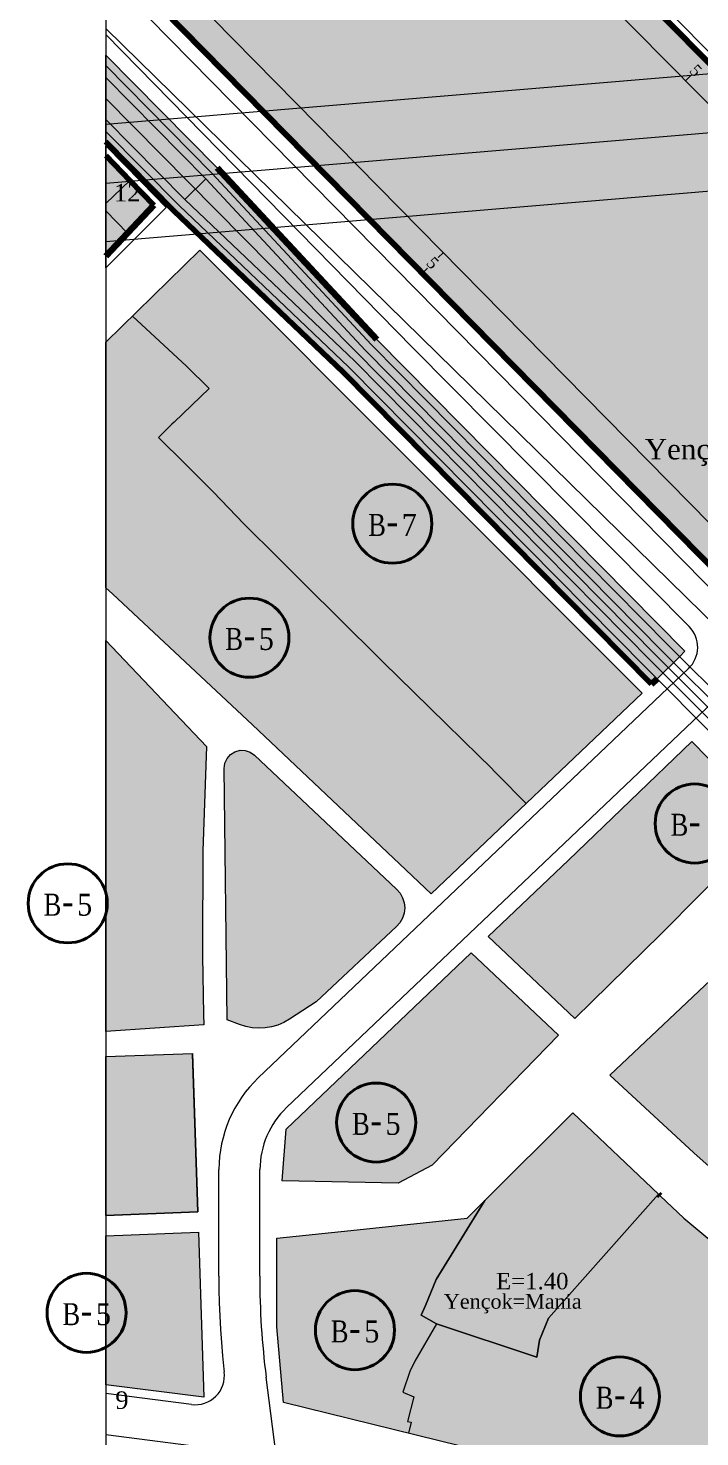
# Model space of a CAD drawing. Header units: metres. Extents: x 575880 to 576669, y 4390634 to 4391284.
# Drawn here: x 575879.8 to 575994.5, y 4390851.8 to 4391092.4 of the extents above; entities that cross this region are included whole.
import ezdxf

# ---------------------------------------------------------------- set-up
doc = ezdxf.new("R2010")
doc.units = ezdxf.units.M
for name, color, linetype, lineweight in [('B_ADAKENARI', 5, 'Continuous', 0), ('B_HAT_KADEME', 18, 'Continuous', 0), ('BALRAY_ÖNERI_HAT', 6, 'Continuous', 0), ('HAT_HAVAI', 9, 'Continuous', 0), ('HAT_RAYLI_TOPLU_TAS', 9, 'Continuous', 0), ('KALDIRIM', 21, 'Continuous', 0), ('PL_ARA_ISTASYON_ALT', 9, 'Continuous', 0), ('PL_KONUT_TICARET', 33, 'Continuous', 0), ('PL_ORTAOKUL_ALANI', 150, 'Continuous', 0), ('PL_OTOPARK', 9, 'Continuous', 0), ('PL_PARK', 97, 'Continuous', 0), ('PL_RAY_ISTASYON', 9, 'Continuous', 0), ('PL_RESMI_KURUM', 163, 'Continuous', 0), ('PL_TICARET', 12, 'Continuous', 0), ('PL_TRAFO_ALANI', 9, 'Continuous', 0), ('R_KIR', 2, 'Continuous', 0), ('ROL_CEPHE', 1, 'Continuous', 0), ('SEMBOL', 18, 'Continuous', 0), ('SM_YUKSEKLIK', 18, 'Continuous', 0), ('SNR_MAHALLE', 18, 'Continuous', 0), ('SNR_YAPIYAK', 18, 'Continuous', 0), ('TESCILLI_PARSEL', 18, 'Continuous', 5), ('TLFRK_B_TAMPON', 72, 'Continuous', 0)]:
    doc.layers.add(name, color=color, linetype=linetype, lineweight=lineweight)
doc.styles.get("Standard").update_dxf_attribs({"font": 'times.ttf'})

msp = doc.modelspace()

# ---------------------------------------------------------------- hatches: boundary and pattern name
at = {"layer": 'PL_ARA_ISTASYON_ALT'}
msp.add_hatch(color=256, dxfattribs=at).paths.add_polyline_path([(575912.08, 4391068.52), (575939.32, 4391039.21), (575991.92, 4390985.95), (575991.02, 4390985.06), (575987.15, 4390981.24), (575986.21, 4390980.35), (575933.63, 4391033.59), (575904.65, 4391061.19), (575893.03, 4391072.95), (575893.03, 4391076.82), (575906.56, 4391063.13), (575910.12, 4391066.64), (575893.03, 4391083.94), (575893.03, 4391087.81)])
at = {"layer": 'PL_KONUT_TICARET'}
msp.add_hatch(color=256, dxfattribs=at).paths.add_polyline_path([(575940.81, 4391140.94), (575950.12, 4391132.98), (576044.4, 4391037.4), (576001.45, 4390995.22), (575893.14, 4391105.42), (575893.03, 4391105.53), (575893.03, 4391106), (575909.48, 4391122.81), (575914.04, 4391142.26)])
at = {"layer": 'PL_ORTAOKUL_ALANI'}
for points in [[(575897.16, 4391066.38), (575893.03, 4391062.43), (575893.03, 4391070.64)], [(575893.03, 4391053.45), (575893.03, 4391061.2), (575896.75, 4391057.37), (575901.27, 4391062.13)]]:
    msp.add_hatch(color=256, dxfattribs=at).paths.add_polyline_path(points)
at = {"layer": 'PL_OTOPARK'}
msp.add_hatch(color=256, dxfattribs=at).paths.add_polyline_path([(575908.74, 4390890.17), (575893.03, 4390889.59), (575893.03, 4390916.71), (575907.83, 4390917.23)])
at = {"layer": 'PL_PARK'}
msp.add_hatch(color=256, dxfattribs=at).paths.add_polyline_path([(575916.85, 4390969.02), (575917.7, 4390968.74), (575918.44, 4390968.22), (575942.7, 4390945.29), (575943.29, 4390944.61), (575943.72, 4390943.84), (575943.99, 4390942.98), (575944.07, 4390942.1), (575943.98, 4390941.21), (575943.71, 4390940.36), (575943.27, 4390939.58), (575942.69, 4390938.91), (575928.96, 4390926.09), (575924.39, 4390923.08), (575923.43, 4390922.53), (575922.4, 4390922.09), (575921.34, 4390921.78), (575920.24, 4390921.6), (575919.13, 4390921.55), (575918.02, 4390921.63), (575916.93, 4390921.84), (575915.87, 4390922.18), (575913.79, 4390922.98), (575913.25, 4390965.95), (575913.37, 4390966.84), (575913.74, 4390967.65), (575914.33, 4390968.33), (575915.09, 4390968.8), (575915.96, 4390969.04)])
at = {"layer": 'PL_RAY_ISTASYON'}
msp.add_hatch(color=256, dxfattribs=at).paths.add_polyline_path([(575910.12, 4391066.64), (575906.56, 4391063.13), (575893.03, 4391076.82), (575893.03, 4391083.94)])
at = {"layer": 'PL_RESMI_KURUM'}
msp.add_hatch(color=256, dxfattribs=at).paths.add_polyline_path([(575987.38, 4390893.2), (575968.63, 4390872.01), (575967.1, 4390868.29), (575966.61, 4390865.37), (575949.48, 4390871.06), (575946.9, 4390872.57), (575947.6, 4390874.22), (575949.44, 4390878.62), (575957.73, 4390892.12), (575972.75, 4390907.09)])
at = {"layer": 'PL_TICARET'}
for points in [[(575984.61, 4390978.82), (575948.62, 4390944.52), (575942.19, 4390950.59), (575918.08, 4390973.38), (575894.17, 4390995.74), (575893.03, 4390996.8), (575893.03, 4391038.73), (575909.12, 4391054.48)], [(575910.24, 4390969.71), (575909.63, 4390951.89), (575909.53, 4390935.09), (575909.55, 4390933.92), (575909.73, 4390923.88), (575909.76, 4390922.14), (575893.03, 4390920.98), (575893.03, 4390987.8)], [(576006.63, 4390956.69), (575994.57, 4390944.45), (575987.79, 4390937.64), (575973.11, 4390923.23), (575958.34, 4390937.2), (575972.04, 4390950.26), (575993.11, 4390970.54)], [(576028.69, 4390934.77), (576080.77, 4390882.64), (576095.26, 4390867.54), (576061.82, 4390847.8), (576060.54, 4390847.17), (576059.19, 4390846.76), (576057.78, 4390846.56), (576056.36, 4390846.59), (576054.96, 4390846.83), (576053.62, 4390847.3), (576052.37, 4390847.97), (576051.23, 4390848.83), (576041.55, 4390857.44), (576009.35, 4390886.08), (575993.45, 4390900.25), (575979.08, 4390913.54), (576015.52, 4390947.96)], [(575970.32, 4390920.36), (575948.78, 4390898.14), (575942.95, 4390895.07), (575923.14, 4390895.49), (575923.85, 4390904.33), (575955.44, 4390934.44)], [(575987.66, 4390892.93), (575991.71, 4390889.11), (576003.37, 4390879.36), (576040.81, 4390845.29), (576040.42, 4390842.51), (575998.72, 4390846.86), (575957.33, 4390849.26), (575923.37, 4390857.63), (575922.22, 4390870.54), (575922.26, 4390885.7), (575934.86, 4390887.03), (575954.74, 4390889.13), (575957.73, 4390892.12), (575949.44, 4390878.62), (575947.6, 4390874.22), (575946.9, 4390872.57), (575949.48, 4390871.06), (575966.61, 4390865.37), (575967.1, 4390868.29), (575968.63, 4390872.01), (575987.38, 4390893.2)], [(575909.8, 4390858.52), (575893.03, 4390860.65), (575893.03, 4390886.07), (575908.86, 4390886.72)]]:
    msp.add_hatch(color=256, dxfattribs=at).paths.add_polyline_path(points)
at = {"layer": 'PL_TRAFO_ALANI'}
msp.add_hatch(color=256, dxfattribs=at).paths.add_polyline_path([(575901.27, 4391062.13), (575896.75, 4391057.37), (575893.03, 4391061.2), (575893.03, 4391062.43), (575897.16, 4391066.38)])

# ---------------------------------------------------------------- linework, layer by layer
at = {"layer": 'B_ADAKENARI', "lineweight": 158}
msp.add_line((575950.12, 4391132.98), (576044.4, 4391037.4), dxfattribs=at)
at = {"layer": 'B_ADAKENARI', "lineweight": 120}
for p, q in [((576001.45, 4390995.22), (575893.14, 4391105.42)), ((575912.08, 4391068.52), (575939.32, 4391039.21)), ((575987.15, 4390981.24), (575986.21, 4390980.35))]:
    msp.add_line(p, q, dxfattribs=at)
at = {"layer": 'B_ADAKENARI', "lineweight": 0}
for p, q in [((575912.08, 4391068.52), (575893.03, 4391087.81)), ((575910.12, 4391066.64), (575893.03, 4391083.94)), ((575893.03, 4391076.82), (575906.56, 4391063.13)), ((575906.56, 4391063.13), (575910.12, 4391066.64)), ((575991.92, 4390985.95), (575939.32, 4391039.21)), ((575991.02, 4390985.06), (575991.92, 4390985.95)), ((575908.74, 4390890.17, 158.76), (575907.83, 4390917.15, 158.76)), ((575893.03, 4390889.59, 158.76), (575908.74, 4390890.17, 158.76))]:
    msp.add_line(p, q, dxfattribs=at)
at = {"layer": 'B_ADAKENARI', "lineweight": 70}
for p, q in [((575904.65, 4391061.19), (575893.03, 4391072.95)), ((575893.03, 4391070.64), (575897.16, 4391066.38)), ((575897.16, 4391066.38), (575901.27, 4391062.13)), ((575933.63, 4391033.59), (575904.65, 4391061.19)), ((575986.21, 4390980.35), (575933.63, 4391033.59))]:
    msp.add_line(p, q, dxfattribs=at)
at = {"layer": 'B_ADAKENARI', "lineweight": 100}
for p, q in [((575901.27, 4391062.13), (575896.75, 4391057.37)), ((575896.75, 4391057.37), (575893.03, 4391053.45)), ((575987.38, 4390893.2), (575987.66, 4390892.93))]:
    msp.add_line(p, q, dxfattribs=at)
at = {"layer": 'B_HAT_KADEME'}
for p, q in [((575897.16, 4391066.38), (575893.03, 4391062.43, 265.97)), ((575893.03, 4391061.2, 287.6), (575896.75, 4391057.37, 178.45)), ((575897.61, 4391043.21), (575906.84, 4391034.65)), ((575906.84, 4391034.65), (575910.69, 4391030.85)), ((575910.69, 4391030.85), (575904.73, 4391025.07)), ((575904.31, 4391024.73), (575902.07, 4391022.49)), ((575904.73, 4391025.07), (575904.31, 4391024.73)), ((575902.07, 4391022.49), (575906.59, 4391017.95)), ((575906.59, 4391017.95), (575911.36, 4391013.16)), ((575911.36, 4391013.16), (575916.68, 4391007.66)), ((575916.68, 4391007.66), (575922.4, 4391001.96)), ((575922.4, 4391001.96), (575928.05, 4390996.35)), ((575928.05, 4390996.35), (575932.04, 4390992.39)), ((575932.04, 4390992.39), (575933.71, 4390990.74)), ((575933.71, 4390990.74), (575939.22, 4390985.28)), ((575939.22, 4390985.28), (575940.42, 4390984.1)), ((575940.42, 4390984.1), (575945.66, 4390978.98)), ((575945.66, 4390978.98), (575951.17, 4390973.56)), ((575951.17, 4390973.56), (575951.66, 4390973.07)), ((575951.66, 4390973.07), (575953.43, 4390971.34)), ((575953.43, 4390971.34), (575957.25, 4390967.58)), ((575957.25, 4390967.58), (575958.24, 4390966.59)), ((575958.24, 4390966.59), (575959.98, 4390964.83)), ((575959.98, 4390964.83), (575964.81, 4390959.95)), ((575957.73, 4390892.12), (575949.44, 4390878.62)), ((575968.63, 4390872.01), (575987.38, 4390893.2)), ((575949.44, 4390878.62), (575947.6, 4390874.22)), ((575947.6, 4390874.22), (575946.9, 4390872.57)), ((575946.9, 4390872.57), (575949.48, 4390871.06)), ((575967.1, 4390868.29), (575968.63, 4390872.01)), ((575949.48, 4390871.06), (575945.83, 4390864.71)), ((575949.48, 4390871.06), (575966.61, 4390865.37)), ((575966.61, 4390865.37), (575967.1, 4390868.29)), ((575944.96, 4390862.94), (575943.73, 4390859.37)), ((575945.83, 4390864.71), (575944.96, 4390862.94)), ((575943.73, 4390859.37), (575945.62, 4390858.57)), ((575945.62, 4390858.57), (575944.58, 4390854.39)), ((575944.58, 4390854.39), (575945.18, 4390854.24)), ((575945.18, 4390854.24), (575944.71, 4390852.37))]:
    msp.add_line(p, q, dxfattribs=at)
at = {"layer": 'BALRAY_ÖNERI_HAT'}
for p, q in [((575911.16, 4391067.64), (575893.03, 4391085.99)), ((575910.12, 4391066.64), (575893.03, 4391083.94)), ((575906.56, 4391063.13), (575893.03, 4391076.82)), ((575905.55, 4391062.1), (575893.03, 4391074.77)), ((575911.16, 4391067.64), (575938.4, 4391038.32)), ((575910.12, 4391066.64), (575937.36, 4391037.33)), ((575934.53, 4391034.5), (575905.55, 4391062.1)), ((575935.54, 4391035.53), (575906.56, 4391063.13)), ((575989.13, 4390986.96), (575938.4, 4391038.32)), ((575988.11, 4390985.94), (575937.36, 4391037.33)), ((575985.27, 4390983.12), (575934.53, 4391034.5)), ((575986.29, 4390984.14), (575935.54, 4391035.53)), ((575988.11, 4390985.94), (576000.08, 4390973.93)), ((575989.13, 4390986.96), (576001.1, 4390974.95)), ((575985.27, 4390983.12), (575997.25, 4390971.1)), ((575986.29, 4390984.14), (575998.27, 4390972.12))]:
    msp.add_line(p, q, dxfattribs=at)
at = {"layer": 'HAT_HAVAI'}
msp.add_line((575893.03, 4391065.92, 186.6), (576657.38, 4391129.9, 146.74), dxfattribs=at)
at = {"layer": 'HAT_RAYLI_TOPLU_TAS'}
for q in [(575893.03, 4391080.38), (575999.17, 4390973.03)]:
    msp.add_line((575987.2, 4390985.04), q, dxfattribs=at)
at = {"layer": 'KALDIRIM'}
for p, q in [((576044.68, 4391039.26), (575943.87, 4391140.94)), ((575893.03, 4391101.68), (575998.59, 4390994.28)), ((575945.38, 4391037.85), (575893.03, 4391091.34)), ((575992.65, 4390990.16), (575945.38, 4391037.85)), ((575919.08, 4390913.07), (575992.54, 4390983.02)), ((575923.91, 4390908), (575996.72, 4390977.34)), ((575912.33, 4390879.22, 79.38), (575912.36, 4390897.44, 79.38)), ((575919.33, 4390879.21, 79.38), (575919.36, 4390897.43, 79.38)), ((575912.33, 4390879.22), (575912.35, 4390876.95)), ((575912.35, 4390876.95), (575912.4, 4390874.67)), ((575912.4, 4390874.67), (575912.49, 4390872.4)), ((575912.49, 4390872.4), (575912.62, 4390870.12)), ((575912.62, 4390870.12), (575912.78, 4390867.85)), ((575912.78, 4390867.85), (575912.98, 4390865.59)), ((575912.98, 4390865.59), (575913.22, 4390863.32)), ((575913.22, 4390863.32), (575913.27, 4390862.84)), ((575922.33, 4390847.32), (575920.43, 4390861.96, 79.38)), ((575907.68, 4390857.28), (575893.03, 4390859.14)), ((575911.17, 4390849.78), (575893.03, 4390852.08))]:
    msp.add_line(p, q, dxfattribs=at)
for centre, radius, start, end in [((575989.1, 4390986.64), 5, 313.5973, 44.7437), ((575934, 4390897.4), 21.64, 133.5973, 179.9039), ((575934, 4390897.4), 14.64, 133.5973, 179.9039), ((576051.94, 4390878.99), 132.61, 179.9039, 187.3782), ((575908.31, 4390862.24), 5, 262.771, 6.9111)]:
    msp.add_arc(centre, radius, start, end, dxfattribs=at)
at = {"layer": 'PL_ARA_ISTASYON_ALT'}
msp.add_polyline3d([(575912.08, 4391068.52, 0), (575939.32, 4391039.21, 0), (575991.92, 4390985.95, 0), (575991.02, 4390985.06, 0), (575987.15, 4390981.24, 0), (575986.21, 4390980.35, 0), (575933.63, 4391033.59, 0), (575904.65, 4391061.19, 0), (575893.03, 4391072.95, 0), (575893.03, 4391076.82, 0), (575906.56, 4391063.13, 0), (575910.12, 4391066.64, 0), (575893.03, 4391083.94, 0), (575893.03, 4391087.81, 0), (575912.08, 4391068.52, 0)], close=True, dxfattribs=at)
at = {"layer": 'PL_KONUT_TICARET'}
msp.add_polyline3d([(575940.81, 4391140.94, 0), (575950.12, 4391132.98, 0), (576044.4, 4391037.4, 0), (576001.45, 4390995.22, 0), (575893.14, 4391105.42, 0), (575893.03, 4391105.53, 0), (575893.03, 4391106, 0), (575909.48, 4391122.81, 0), (575914.04, 4391142.26, 0), (575940.81, 4391140.94, 0)], close=True, dxfattribs=at)
at = {"layer": 'PL_ORTAOKUL_ALANI'}
for points in [[(575897.16, 4391066.38, 0), (575893.03, 4391062.43, 0), (575893.03, 4391070.64, 0), (575897.16, 4391066.38, 0)], [(575893.03, 4391053.45, 0), (575893.03, 4391061.2, 0), (575896.75, 4391057.37, 0), (575901.27, 4391062.13, 0), (575893.03, 4391053.45, 0)]]:
    msp.add_polyline3d(points, close=True, dxfattribs=at)
at = {"layer": 'PL_OTOPARK'}
msp.add_polyline3d([(575908.74, 4390890.17, 0), (575893.03, 4390889.59, 0), (575893.03, 4390916.71, 0), (575907.83, 4390917.23, 0), (575908.74, 4390890.17, 0)], close=True, dxfattribs=at)
at = {"layer": 'PL_PARK'}
msp.add_polyline3d([(575916.85, 4390969.02, 0), (575917.7, 4390968.74, 0), (575918.44, 4390968.22, 0), (575942.7, 4390945.29, 0), (575943.29, 4390944.61, 0), (575943.72, 4390943.84, 0), (575943.99, 4390942.98, 0), (575944.07, 4390942.1, 0), (575943.98, 4390941.21, 0), (575943.71, 4390940.36, 0), (575943.27, 4390939.58, 0), (575942.69, 4390938.91, 0), (575928.96, 4390926.09, 0), (575924.39, 4390923.08, 0), (575923.43, 4390922.53, 0), (575922.4, 4390922.09, 0), (575921.34, 4390921.78, 0), (575920.24, 4390921.6, 0), (575919.13, 4390921.55, 0), (575918.02, 4390921.63, 0), (575916.93, 4390921.84, 0), (575915.87, 4390922.18, 0), (575913.79, 4390922.98, 0), (575913.25, 4390965.95, 0), (575913.37, 4390966.84, 0), (575913.74, 4390967.65, 0), (575914.33, 4390968.33, 0), (575915.09, 4390968.8, 0), (575915.96, 4390969.04, 0), (575916.85, 4390969.02, 0)], close=True, dxfattribs=at)
at = {"layer": 'PL_RAY_ISTASYON'}
msp.add_polyline3d([(575910.12, 4391066.64, 0), (575906.56, 4391063.13, 0), (575893.03, 4391076.82, 0), (575893.03, 4391083.94, 0), (575910.12, 4391066.64, 0)], close=True, dxfattribs=at)
at = {"layer": 'PL_RESMI_KURUM'}
msp.add_polyline3d([(575987.38, 4390893.2, 0), (575968.63, 4390872.01, 0), (575967.1, 4390868.29, 0), (575966.61, 4390865.37, 0), (575949.48, 4390871.06, 0), (575946.9, 4390872.57, 0), (575947.6, 4390874.22, 0), (575949.44, 4390878.62, 0), (575957.73, 4390892.12, 0), (575972.75, 4390907.09, 0), (575987.38, 4390893.2, 0)], close=True, dxfattribs=at)
at = {"layer": 'PL_TICARET'}
for points in [[(575984.61, 4390978.82, 0), (575948.62, 4390944.52, 0), (575942.19, 4390950.59, 0), (575918.08, 4390973.38, 0), (575894.17, 4390995.74, 0), (575893.03, 4390996.8, 0), (575893.03, 4391038.73, 0), (575909.12, 4391054.48, 0), (575984.61, 4390978.82, 0)], [(575910.24, 4390969.71, 0), (575909.63, 4390951.89, 0), (575909.53, 4390935.09, 0), (575909.55, 4390933.92, 0), (575909.73, 4390923.88, 0), (575909.76, 4390922.14, 0), (575893.03, 4390920.98, 0), (575893.03, 4390987.8, 0), (575910.24, 4390969.71, 0)], [(576006.63, 4390956.69, 0), (575994.57, 4390944.45, 0), (575987.79, 4390937.64, 0), (575973.11, 4390923.23, 0), (575958.34, 4390937.2, 0), (575972.04, 4390950.26, 0), (575993.11, 4390970.54, 0), (576006.63, 4390956.69, 0)], [(576028.69, 4390934.77, 0), (576080.77, 4390882.64, 0), (576095.26, 4390867.54, 0), (576061.82, 4390847.8, 0), (576060.54, 4390847.17, 0), (576059.19, 4390846.76, 0), (576057.78, 4390846.56, 0), (576056.36, 4390846.59, 0), (576054.96, 4390846.83, 0), (576053.62, 4390847.3, 0), (576052.37, 4390847.97, 0), (576051.23, 4390848.83, 0), (576041.55, 4390857.44, 0), (576009.35, 4390886.08, 0), (575993.45, 4390900.25, 0), (575979.08, 4390913.54, 0), (576015.52, 4390947.96, 0), (576028.69, 4390934.77, 0)], [(575970.32, 4390920.36, 0), (575948.78, 4390898.14, 0), (575942.95, 4390895.07, 0), (575923.14, 4390895.49, 0), (575923.85, 4390904.33, 0), (575955.44, 4390934.44, 0), (575970.32, 4390920.36, 0)], [(575987.66, 4390892.93, 0), (575991.71, 4390889.11, 0), (576003.37, 4390879.36, 0), (576040.81, 4390845.29, 0), (576040.42, 4390842.51, 0), (575998.72, 4390846.86, 0), (575957.33, 4390849.26, 0), (575923.37, 4390857.63, 0), (575922.22, 4390870.54, 0), (575922.26, 4390885.7, 0), (575934.86, 4390887.03, 0), (575954.74, 4390889.13, 0), (575957.73, 4390892.12, 0), (575949.44, 4390878.62, 0), (575947.6, 4390874.22, 0), (575946.9, 4390872.57, 0), (575949.48, 4390871.06, 0), (575966.61, 4390865.37, 0), (575967.1, 4390868.29, 0), (575968.63, 4390872.01, 0), (575987.38, 4390893.2, 0), (575987.66, 4390892.93, 0)], [(575909.8, 4390858.52, 0), (575893.03, 4390860.65, 0), (575893.03, 4390886.07, 0), (575908.86, 4390886.72, 0), (575909.8, 4390858.52, 0)]]:
    msp.add_polyline3d(points, close=True, dxfattribs=at)
at = {"layer": 'PL_TRAFO_ALANI'}
msp.add_polyline3d([(575901.27, 4391062.13, 0), (575896.75, 4391057.37, 0), (575893.03, 4391061.2, 0), (575893.03, 4391062.43, 0), (575897.16, 4391066.38, 0), (575901.27, 4391062.13, 0)], close=True, dxfattribs=at)
at = {"layer": 'R_KIR'}
msp.add_line((575893.03, 4391272.62), (575893.03, 4390672.62), dxfattribs=at)
at = {"layer": 'ROL_CEPHE'}
for p, q in [((575992.02, 4391083.39), (575992.87, 4391084.23)), ((575950.66, 4391054.03), (575949.8, 4391053.19)), ((575947.09, 4391050.53), (575947.95, 4391051.37))]:
    msp.add_line(p, q, dxfattribs=at)
at = {"layer": 'SEMBOL', "lineweight": 40}
for p, q in [((575941.21, 4391007.53), (575942.71, 4391007.53)), ((575916.82, 4390988.05), (575918.32, 4390988.05)), ((575992.83, 4390956.31), (575994.33, 4390956.31)), ((575885.8, 4390942.66), (575887.3, 4390942.66)), ((575938.46, 4390905.22), (575939.96, 4390905.22)), ((575889.02, 4390872.71), (575890.52, 4390872.71)), ((575934.83, 4390869.76), (575936.33, 4390869.76)), ((575980.06, 4390858.44), (575981.56, 4390858.44))]:
    msp.add_line(p, q, dxfattribs=at)
for centre in [(575941.96, 4391007.75), (575917.57, 4390988.27), (575993.58, 4390956.53), (575886.55, 4390942.89), (575939.21, 4390905.44), (575889.77, 4390872.94), (575935.58, 4390869.98), (575980.81, 4390858.66)]:
    msp.add_circle(centre, 6.75, dxfattribs=at)
at = {"layer": 'SNR_MAHALLE'}
msp.add_polyline3d([(576237.19, 4390756.66, 0), (576237.18, 4390756.67, 0), (576213.21, 4390778.38, 0), (576212.79, 4390778.79, 0), (575893.03, 4391092.34, 0)], dxfattribs=at)
at = {"layer": 'SNR_YAPIYAK'}
for p, q in [((575946.71, 4391129.32), (576037.32, 4391037.46)), ((576001.51, 4391002.29), (575899.8, 4391105.77))]:
    msp.add_line(p, q, dxfattribs=at)
at = {"layer": 'TESCILLI_PARSEL'}
for p, q in [((575893.03, 4391051.45, 138.3), (575893.03, 4391072.31, 138.3)), ((575893.03, 4391072.31, 138.3), (575899.16, 4391066.1, 138.3)), ((575899.16, 4391066.1, 138.3), (575903.37, 4391061.74, 138.3)), ((575903.37, 4391061.74, 138.3), (575898.72, 4391057.14, 138.3)), ((575898.72, 4391057.14, 138.3), (575893.03, 4391051.45, 138.3))]:
    msp.add_line(p, q, dxfattribs=at)
at = {"layer": 'TLFRK_B_TAMPON'}
for p, q in [((576657.38, 4391139.94, 146.7), (575893.03, 4391075.96, 186.56)), ((576657.38, 4391119.87, 146.79), (575893.03, 4391055.89, 186.64))]:
    msp.add_line(p, q, dxfattribs=at)

# ---------------------------------------------------------------- texts
at = {"layer": 'ROL_CEPHE'}
for rotation, p in [(314.6067, (575992.53, 4391085.01)), (314.504, (575947.61, 4391052.14))]:
    msp.add_text('5', height=2, rotation=rotation, dxfattribs=at).set_placement(p)
at = {"layer": 'SEMBOL'}
for s, width, p in [('B', 0.8, (575937.84, 4391005.66)), ('7', 0.9, (575943.58, 4391005.66)), ('B', 0.8, (575913.45, 4390986.18)), ('5', 0.9, (575919.18, 4390986.18)), ('B', 0.8, (575989.46, 4390954.44)), ('B', 0.8, (575882.43, 4390940.79)), ('5', 0.9, (575888.17, 4390940.79)), ('B', 0.8, (575935.09, 4390903.35)), ('5', 0.9, (575940.82, 4390903.35)), ('B', 0.8, (575885.65, 4390870.84)), ('5', 0.9, (575891.39, 4390870.84)), ('B', 0.8, (575931.46, 4390867.89)), ('5', 0.9, (575937.2, 4390867.89)), ('B', 0.8, (575976.69, 4390856.56)), ('4', 0.9, (575982.43, 4390856.56))]:
    msp.add_text(s, height=3.75, dxfattribs=dict(at, width=width)).set_placement(p)
msp.add_text('E=1.40', height=2.8, dxfattribs=at).set_placement((575959.67, 4390876.96))
at = {"layer": 'SM_YUKSEKLIK'}
for height, p in [(3.5, (575985.06, 4391018.73)), (2.5, (575950.76, 4390873.65))]:
    msp.add_text('Yençok=Mania', height=height, dxfattribs=at).set_placement(p)
at = {"layer": 'TESCILLI_PARSEL'}
for s, p in [('12', (575894.43, 4391062.79)), ('9', (575894.67, 4390856.53))]:
    msp.add_text(s, height=3, dxfattribs=at).set_placement(p)

doc.saveas('drawing.dxf')
